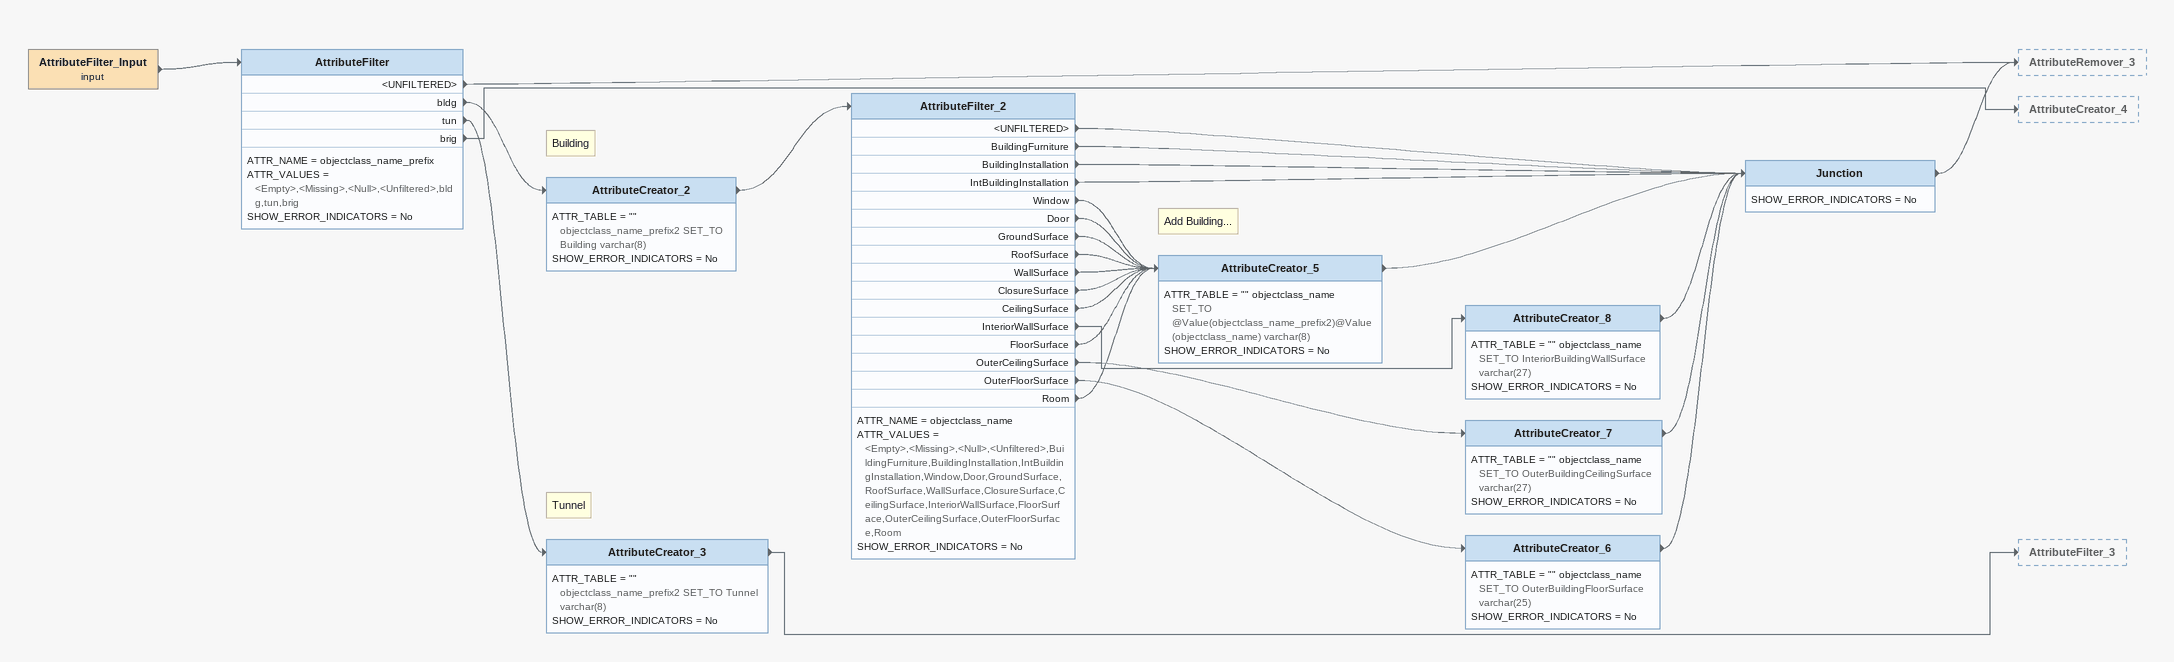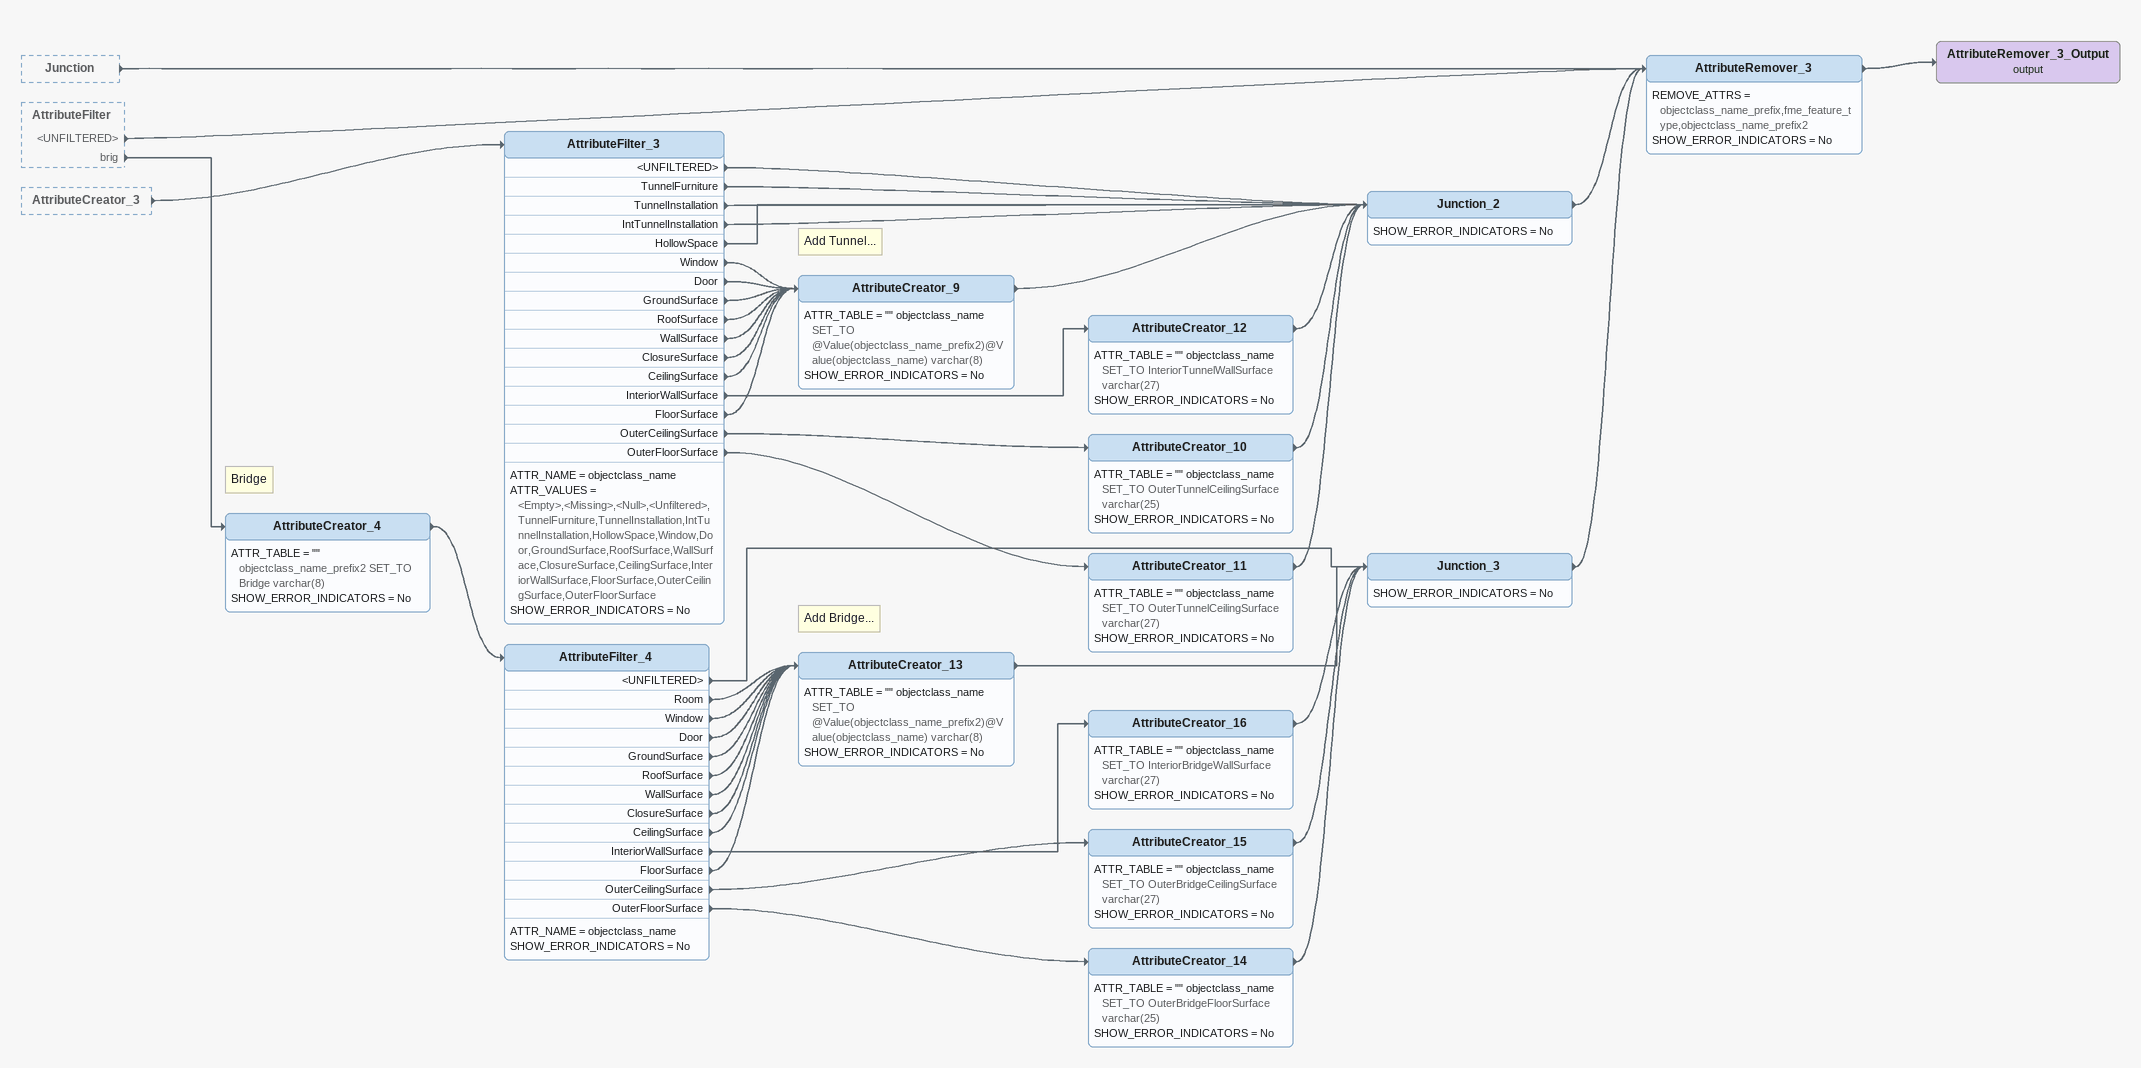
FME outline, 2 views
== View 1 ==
AttributeFilter_Input (input)
    -> AttributeFilter
AttributeFilter
    ATTR_NAME = objectclass_name_prefix
    ATTR_VALUES = <Empty>,<Missing>,<Null>,<Unfiltered>,bldg,tun,brig
    SHOW_ERROR_INDICATORS = No
    <UNFILTERED> -> AttributeRemover_3
    bldg -> AttributeCreator_2
    tun -> AttributeCreator_3
    brig -> AttributeCreator_4
Note: Building
AttributeCreator_2
    ATTR_TABLE = "" objectclass_name_prefix2 SET_TO Building varchar(8)
    SHOW_ERROR_INDICATORS = No
    -> AttributeFilter_2
AttributeFilter_2
    ATTR_NAME = objectclass_name
    ATTR_VALUES = <Empty>,<Missing>,<Null>,<Unfiltered>,BuildingFurniture,BuildingInstallation,IntBuildingInstallation,Window,Door,GroundSurface,RoofSurface,WallSurface,ClosureSurface,CeilingSurface,InteriorWallSurface,FloorSurface,OuterCeilingSurface,OuterFloorSurface,Room
    SHOW_ERROR_INDICATORS = No
    <UNFILTERED> -> Junction
    BuildingFurniture -> Junction
    BuildingInstallation -> Junction
    IntBuildingInstallation -> Junction
    Window -> AttributeCreator_5
    Door -> AttributeCreator_5
    GroundSurface -> AttributeCreator_5
    RoofSurface -> AttributeCreator_5
    WallSurface -> AttributeCreator_5
    ClosureSurface -> AttributeCreator_5
    CeilingSurface -> AttributeCreator_5
    InteriorWallSurface -> AttributeCreator_8
    FloorSurface -> AttributeCreator_5
    OuterCeilingSurface -> AttributeCreator_7
    OuterFloorSurface -> AttributeCreator_6
    Room -> AttributeCreator_5
Note: Add Building...
AttributeCreator_5
    ATTR_TABLE = "" objectclass_name SET_TO @Value(objectclass_name_prefix2)@Value(objectclass_name) varchar(8)
    SHOW_ERROR_INDICATORS = No
    -> Junction
AttributeCreator_8
    ATTR_TABLE = "" objectclass_name SET_TO InteriorBuildingWallSurface varchar(27)
    SHOW_ERROR_INDICATORS = No
    -> Junction
AttributeCreator_7
    ATTR_TABLE = "" objectclass_name SET_TO OuterBuildingCeilingSurface varchar(27)
    SHOW_ERROR_INDICATORS = No
    -> Junction
AttributeCreator_6
    ATTR_TABLE = "" objectclass_name SET_TO OuterBuildingFloorSurface varchar(25)
    SHOW_ERROR_INDICATORS = No
    -> Junction
Junction
    SHOW_ERROR_INDICATORS = No
    -> AttributeRemover_3
Note: Tunnel
AttributeCreator_3
    ATTR_TABLE = "" objectclass_name_prefix2 SET_TO Tunnel varchar(8)
    SHOW_ERROR_INDICATORS = No
    -> AttributeFilter_3

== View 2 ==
Junction [outside]
    -> AttributeRemover_3
AttributeFilter [outside]
    <UNFILTERED> -> AttributeRemover_3
    brig -> AttributeCreator_4
AttributeCreator_3 [outside]
    -> AttributeFilter_3
AttributeFilter_3
    ATTR_NAME = objectclass_name
    ATTR_VALUES = <Empty>,<Missing>,<Null>,<Unfiltered>,TunnelFurniture,TunnelInstallation,IntTunnelInstallation,HollowSpace,Window,Door,GroundSurface,RoofSurface,WallSurface,ClosureSurface,CeilingSurface,InteriorWallSurface,FloorSurface,OuterCeilingSurface,OuterFloorSurface
    SHOW_ERROR_INDICATORS = No
    <UNFILTERED> -> Junction_2
    TunnelFurniture -> Junction_2
    TunnelInstallation -> Junction_2
    IntTunnelInstallation -> Junction_2
    HollowSpace -> Junction_2
    Window -> AttributeCreator_9
    Door -> AttributeCreator_9
    GroundSurface -> AttributeCreator_9
    RoofSurface -> AttributeCreator_9
    WallSurface -> AttributeCreator_9
    ClosureSurface -> AttributeCreator_9
    CeilingSurface -> AttributeCreator_9
    InteriorWallSurface -> AttributeCreator_12
    FloorSurface -> AttributeCreator_9
    OuterCeilingSurface -> AttributeCreator_10
    OuterFloorSurface -> AttributeCreator_11
Note: Add Tunnel...
AttributeCreator_9
    ATTR_TABLE = "" objectclass_name SET_TO @Value(objectclass_name_prefix2)@Value(objectclass_name) varchar(8)
    SHOW_ERROR_INDICATORS = No
    -> Junction_2
AttributeCreator_12
    ATTR_TABLE = "" objectclass_name SET_TO InteriorTunnelWallSurface varchar(27)
    SHOW_ERROR_INDICATORS = No
    -> Junction_2
AttributeCreator_10
    ATTR_TABLE = "" objectclass_name SET_TO OuterTunnelCeilingSurface varchar(25)
    SHOW_ERROR_INDICATORS = No
    -> Junction_2
AttributeCreator_11
    ATTR_TABLE = "" objectclass_name SET_TO OuterTunnelCeilingSurface varchar(27)
    SHOW_ERROR_INDICATORS = No
    -> Junction_2
Junction_2
    SHOW_ERROR_INDICATORS = No
    -> AttributeRemover_3
Note: Bridge
AttributeCreator_4
    ATTR_TABLE = "" objectclass_name_prefix2 SET_TO Bridge varchar(8)
    SHOW_ERROR_INDICATORS = No
    -> AttributeFilter_4
AttributeFilter_4
    ATTR_NAME = objectclass_name
    SHOW_ERROR_INDICATORS = No
    <UNFILTERED> -> Junction_3
    Room -> AttributeCreator_13
    Window -> AttributeCreator_13
    Door -> AttributeCreator_13
    GroundSurface -> AttributeCreator_13
    RoofSurface -> AttributeCreator_13
    WallSurface -> AttributeCreator_13
    ClosureSurface -> AttributeCreator_13
    CeilingSurface -> AttributeCreator_13
    InteriorWallSurface -> AttributeCreator_16
    FloorSurface -> AttributeCreator_13
    OuterCeilingSurface -> AttributeCreator_15
    OuterFloorSurface -> AttributeCreator_14
Note: Add Bridge...
AttributeCreator_13
    ATTR_TABLE = "" objectclass_name SET_TO @Value(objectclass_name_prefix2)@Value(objectclass_name) varchar(8)
    SHOW_ERROR_INDICATORS = No
    -> Junction_3
AttributeCreator_16
    ATTR_TABLE = "" objectclass_name SET_TO InteriorBridgeWallSurface varchar(27)
    SHOW_ERROR_INDICATORS = No
    -> Junction_3
AttributeCreator_15
    ATTR_TABLE = "" objectclass_name SET_TO OuterBridgeCeilingSurface varchar(27)
    SHOW_ERROR_INDICATORS = No
    -> Junction_3
AttributeCreator_14
    ATTR_TABLE = "" objectclass_name SET_TO OuterBridgeFloorSurface varchar(25)
    SHOW_ERROR_INDICATORS = No
    -> Junction_3
Junction_3
    SHOW_ERROR_INDICATORS = No
    -> AttributeRemover_3
AttributeRemover_3
    REMOVE_ATTRS = objectclass_name_prefix,fme_feature_type,objectclass_name_prefix2
    SHOW_ERROR_INDICATORS = No
    -> AttributeRemover_3_Output (output)
AttributeRemover_3_Output (output)
